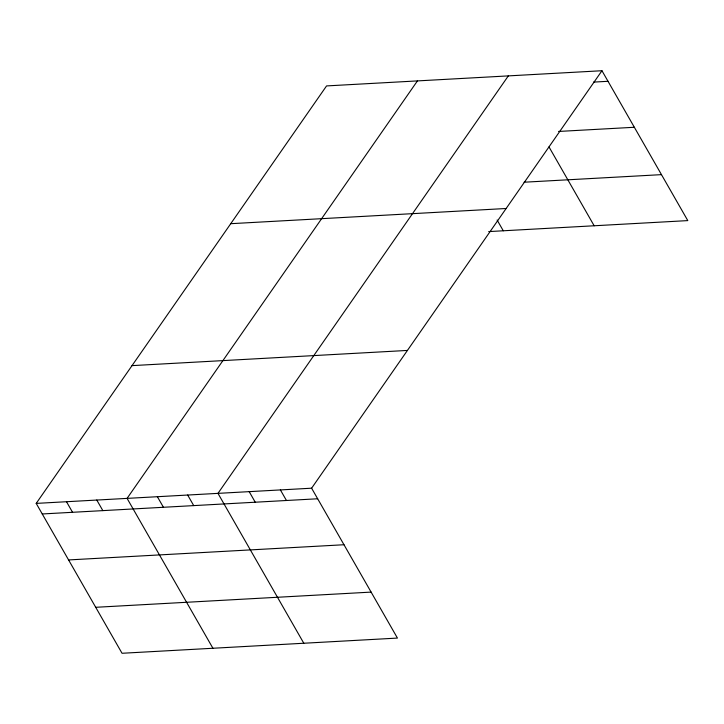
<?xml version="1.0" encoding="UTF-8"?>
<svg xmlns="http://www.w3.org/2000/svg" width="724" height="724" viewBox="0 0 724 724"><rect width="100%" height="100%" fill="white"/><g stroke="black" fill="none" stroke-linecap="round" stroke-linejoin="round"><path stroke-width="1.09" d="M36.2 503.397L311.61 488.202L397.44 638.079L122.039 653.274L36.2 503.397L326.56 85.921L601.961 70.726L687.8 220.603L488.691 231.59M417.44 80.907L127.08 498.384L212.919 648.261M508.329 75.893L217.969 493.361L303.808 643.247M311.61 488.202L601.961 70.726M593.526 82.102L608.015 81.296M558.548 131.451L634.342 127.27M524.076 182.213L661.474 174.638M230.739 223.689L506.148 208.494M132.021 365.629L407.422 350.434M42.254 513.968L317.655 498.773M68.581 559.933L343.991 544.738M95.704 607.3L371.113 592.105M549.009 146.936L594.16 225.77M497.116 220.024L503.28 230.784M280.396 489.922L286.451 500.492M249.183 491.641L255.237 502.212M187.67 495.035L193.724 505.605M157.38 496.709L163.434 507.28M96.79 500.049L102.844 510.619M66.49 501.723L72.545 512.293"/></g></svg>
